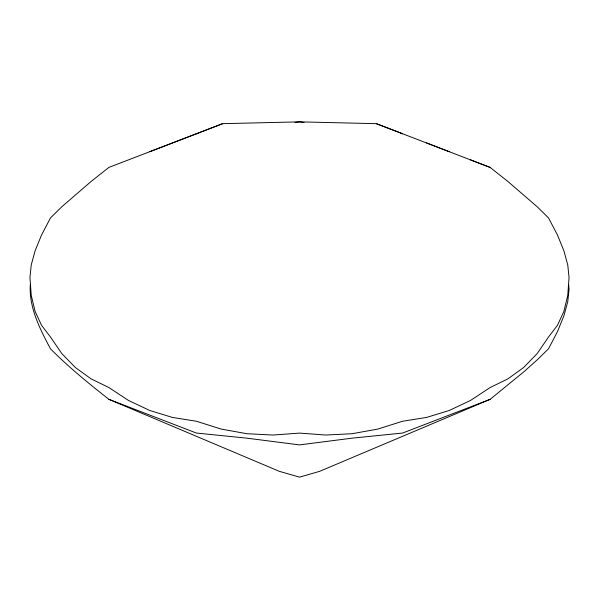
<?xml version="1.0" encoding="UTF-8"?>
<svg xmlns="http://www.w3.org/2000/svg" width="599" height="599" viewBox="0 0 599 599"><rect width="100%" height="100%" fill="white"/><g stroke="black" fill="none" stroke-linecap="round" stroke-linejoin="round"><path stroke-width="0.9" d="M30.272 284.757C28.917 307.721 40.013 329.113 50.488 348.82C68.608 367.142 88.682 383.375 108.876 399.331L279.389 471.353L299.5 477.141L319.611 471.353L490.124 399.331L523.601 372.001L537.243 359.819L548.512 348.82L557.459 331.621L563.876 315.883L567.755 301.709L569.05 289.28L568.728 284.757M149.735 151.704L222.678 123.664L299.5 121.859L376.322 123.664L402.633 133.712L400.783 133.532M222.678 123.664L108.876 167.421L91.138 181.437L61.757 206.805L50.488 217.939L41.541 235.003L35.124 250.741L31.245 264.915L29.95 277.479L31.245 295.419L35.124 311.435L41.541 325.324L50.488 337.02L61.757 353.522L75.399 367.554L91.138 378.89L108.876 387.538L128.5 400.461L149.735 410.472L172.437 417.428L196.367 421.247L221.278 429.094L246.938 433.721L273.084 435.039L299.5 433.099L325.916 435.039L352.062 433.721L377.722 429.094L402.633 421.247L426.563 417.428L449.265 410.472L470.5 400.461L490.124 387.538L507.862 378.89L523.601 367.554L537.243 353.522L548.512 337.02L557.459 325.324L563.876 311.435L567.755 295.419L569.05 277.479L567.755 264.915L563.876 250.741L557.459 235.003L548.512 217.939L537.243 206.805L507.862 181.437L490.124 167.421L470.5 159.866M490.124 399.331L402.633 433.04L352.062 438.169L299.5 444.9L246.938 438.169L196.367 433.04L108.876 399.331M294.948 122.451L299.5 121.859L304.052 122.451M196.367 133.712L198.217 133.532M376.322 123.664L490.124 167.421M426.563 142.906L449.265 151.704"/></g></svg>
